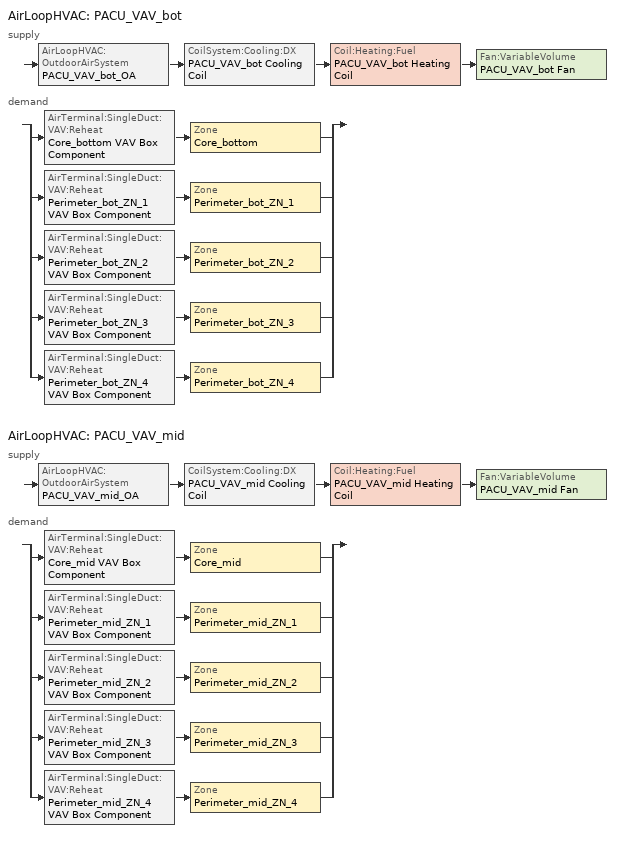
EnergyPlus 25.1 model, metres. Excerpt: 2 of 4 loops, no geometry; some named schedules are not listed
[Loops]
AirLoopHVAC 'PACU_VAV_bot'
 supply: AirLoopHVAC:OutdoorAirSystem 'PACU_VAV_bot_OA' > CoilSystem:Cooling:DX 'PACU_VAV_bot Cooling Coil' > Coil:Heating:Fuel 'PACU_VAV_bot Heating Coil' > Fan:VariableVolume 'PACU_VAV_bot Fan'
 demand: split
  | AirTerminal:SingleDuct:VAV:Reheat 'Core_bottom VAV Box Component' > Zone 'Core_bottom'
  | AirTerminal:SingleDuct:VAV:Reheat 'Perimeter_bot_ZN_1 VAV Box Component' > Zone 'Perimeter_bot_ZN_1'
  | AirTerminal:SingleDuct:VAV:Reheat 'Perimeter_bot_ZN_2 VAV Box Component' > Zone 'Perimeter_bot_ZN_2'
  | AirTerminal:SingleDuct:VAV:Reheat 'Perimeter_bot_ZN_3 VAV Box Component' > Zone 'Perimeter_bot_ZN_3'
  | AirTerminal:SingleDuct:VAV:Reheat 'Perimeter_bot_ZN_4 VAV Box Component' > Zone 'Perimeter_bot_ZN_4'
AirLoopHVAC 'PACU_VAV_mid'
 supply: AirLoopHVAC:OutdoorAirSystem 'PACU_VAV_mid_OA' > CoilSystem:Cooling:DX 'PACU_VAV_mid Cooling Coil' > Coil:Heating:Fuel 'PACU_VAV_mid Heating Coil' > Fan:VariableVolume 'PACU_VAV_mid Fan'
 demand: split
  | AirTerminal:SingleDuct:VAV:Reheat 'Core_mid VAV Box Component' > Zone 'Core_mid'
  | AirTerminal:SingleDuct:VAV:Reheat 'Perimeter_mid_ZN_1 VAV Box Component' > Zone 'Perimeter_mid_ZN_1'
  | AirTerminal:SingleDuct:VAV:Reheat 'Perimeter_mid_ZN_2 VAV Box Component' > Zone 'Perimeter_mid_ZN_2'
  | AirTerminal:SingleDuct:VAV:Reheat 'Perimeter_mid_ZN_3 VAV Box Component' > Zone 'Perimeter_mid_ZN_3'
  | AirTerminal:SingleDuct:VAV:Reheat 'Perimeter_mid_ZN_4 VAV Box Component' > Zone 'Perimeter_mid_ZN_4'
[EnergyManagementSystem:Sensor]
Name | Output:Variable or Output:Meter Index Key | Output:Variable or Output:Meter
Core_bottom_LSr | Core_bottom | Zone Lights Electricity Rate
Core_bottom_Occ_Sensor | Core_bottom | People Occupant Count
Core_mid_LSr | Core_mid | Zone Lights Electricity Rate
Core_mid_Occ_Sensor | Core_mid | People Occupant Count
Perimeter_bot_ZN_3_LSr | Perimeter_bot_ZN_3 | Zone Lights Electricity Rate
Perimeter_bot_ZN_3_Occ_Sensor | Perimeter_bot_ZN_3 | People Occupant Count
Perimeter_bot_ZN_2_LSr | Perimeter_bot_ZN_2 | Zone Lights Electricity Rate
Perimeter_bot_ZN_2_Occ_Sensor | Perimeter_bot_ZN_2 | People Occupant Count
Perimeter_bot_ZN_1_LSr | Perimeter_bot_ZN_1 | Zone Lights Electricity Rate
Perimeter_bot_ZN_1_Occ_Sensor | Perimeter_bot_ZN_1 | People Occupant Count
Perimeter_bot_ZN_4_LSr | Perimeter_bot_ZN_4 | Zone Lights Electricity Rate
Perimeter_bot_ZN_4_Occ_Sensor | Perimeter_bot_ZN_4 | People Occupant Count
Perimeter_mid_ZN_3_LSr | Perimeter_mid_ZN_3 | Zone Lights Electricity Rate
Perimeter_mid_ZN_3_Occ_Sensor | Perimeter_mid_ZN_3 | People Occupant Count
Perimeter_mid_ZN_2_LSr | Perimeter_mid_ZN_2 | Zone Lights Electricity Rate
Perimeter_mid_ZN_2_Occ_Sensor | Perimeter_mid_ZN_2 | People Occupant Count
Perimeter_mid_ZN_1_LSr | Perimeter_mid_ZN_1 | Zone Lights Electricity Rate
Perimeter_mid_ZN_1_Occ_Sensor | Perimeter_mid_ZN_1 | People Occupant Count
Perimeter_mid_ZN_4_LSr | Perimeter_mid_ZN_4 | Zone Lights Electricity Rate
Perimeter_mid_ZN_4_Occ_Sensor | Perimeter_mid_ZN_4 | People Occupant Count
pacu_vav_bot_OA_VRP | PACU_VAV_bot | Air System Outdoor Air Mechanical Ventilation Requested Mass Flow Rate
pacu_vav_bot_OA | PACU_VAV_bot | Air System Outdoor Air Mass Flow Rate
pacu_vav_bot_SUPPLY_FLOW | PACU_VAV_bot_OA-PACU_VAV_bot_CoolCNode | System Node Standard Density Volume Flow Rate
pacu_vav_mid_OA_VRP | PACU_VAV_mid | Air System Outdoor Air Mechanical Ventilation Requested Mass Flow Rate
pacu_vav_mid_OA | PACU_VAV_mid | Air System Outdoor Air Mass Flow Rate
pacu_vav_mid_SUPPLY_FLOW | PACU_VAV_mid_OA-PACU_VAV_mid_CoolCNode | System Node Standard Density Volume Flow Rate
[EnergyManagementSystem:InternalVariable] Internal Data Type=Zone Floor Area
Name | Internal Data Index Key
Core_bottom_Area | Core_bottom
Core_mid_Area | Core_mid
Perimeter_bot_ZN_3_Area | Perimeter_bot_ZN_3
Perimeter_bot_ZN_2_Area | Perimeter_bot_ZN_2
Perimeter_bot_ZN_1_Area | Perimeter_bot_ZN_1
Perimeter_bot_ZN_4_Area | Perimeter_bot_ZN_4
Perimeter_mid_ZN_3_Area | Perimeter_mid_ZN_3
Perimeter_mid_ZN_2_Area | Perimeter_mid_ZN_2
Perimeter_mid_ZN_1_Area | Perimeter_mid_ZN_1
Perimeter_mid_ZN_4_Area | Perimeter_mid_ZN_4
[DesignSpecification:ZoneAirDistribution] Zone Air Distribution Effectiveness in Cooling Mode=1; Zone Air Distribution Effectiveness in Heating Mode=1
Name | Minimum Zone Ventilation Efficiency
VAV_Zone_AirDistribution | 0.6
CM DSZAD Building
[Sizing:System] Type of Load to Size On=Sensible; Design Outdoor Air Flow Rate {m3/s}=0.9561; Central Heating Maximum System Air Flow Ratio=0.3; Preheat Design Temperature {C}=7; Preheat Design Humidity Ratio {kgWater/kgDryAir}=0.008; Precool Design Temperature {C}=12.8; Precool Design Humidity Ratio {kgWater/kgDryAir}=0.008; Central Cooling Design Supply Air Temperature {C}=12.8; Central Heating Design Supply Air Temperature {C}=12.8; Type of Zone Sum to Use=Coincident; 100% Outdoor Air in Cooling=No; 100% Outdoor Air in Heating=No; Central Cooling Design Supply Air Humidity Ratio {kgWater/kgDryAir}=0.0085; Central Heating Design Supply Air Humidity Ratio {kgWater/kgDryAir}=0.008; Cooling Supply Air Flow Rate Method=DesignDay; Cooling Supply Air Flow Rate {m3/s}=0; Heating Supply Air Flow Rate Method=DesignDay; Heating Supply Air Flow Rate {m3/s}=0; System Outdoor Air Method=ZoneSum
PACU_VAV_bot; PACU_VAV_mid
[AirLoopHVAC] Design Supply Air Flow Rate {m3/s}=AUTOSIZE
PACU_VAV_bot; PACU_VAV_mid
[SetpointManager:Warmest] Control Variable=Temperature; Minimum Setpoint Temperature {C}=12.8; Maximum Setpoint Temperature {C}=15.6; Strategy=MaximumTemperature
Name | HVAC Air Loop | Setpoint Node or NodeList
PACU_VAV_bot Supply Air Temperature Manager | PACU_VAV_bot | PACU_VAV_bot Supply Equipment Outlet Node
PACU_VAV_mid Supply Air Temperature Manager | PACU_VAV_mid | PACU_VAV_mid Supply Equipment Outlet Node
[SetpointManager:MixedAir] Control Variable=Temperature
Name | Setpoint Node or NodeList
PACU_VAV_bot_CoolC SAT Manager | PACU_VAV_bot_CoolC-PACU_VAV_bot_HeatCNode
PACU_VAV_bot_HeatC MixedAir Manager | PACU_VAV_bot_HeatC-PACU_VAV_bot FanNode
PACU_VAV_bot_OAMixed Air Temp Manager | PACU_VAV_bot_OA-PACU_VAV_bot_CoolCNode
PACU_VAV_mid_CoolC SAT Manager | PACU_VAV_mid_CoolC-PACU_VAV_mid_HeatCNode
PACU_VAV_mid_HeatC MixedAir Manager | PACU_VAV_mid_HeatC-PACU_VAV_mid FanNode
PACU_VAV_mid_OAMixed Air Temp Manager | PACU_VAV_mid_OA-PACU_VAV_mid_CoolCNode
[Controller:OutdoorAir] Minimum Outdoor Air Flow Rate {m3/s}=0; Maximum Outdoor Air Flow Rate {m3/s}=AUTOSIZE; Economizer Control Type=DifferentialDryBulb; Economizer Control Action Type=ModulateFlow; Lockout Type=LockoutWithHeating; Minimum Limit Type=FixedMinimum; Minimum Outdoor Air Schedule=MinOA_MotorizedDamper_Sched
Name | Maximum Fraction of Outdoor Air Schedule | Mechanical Ventilation Controller
PACU_VAV_bot_OA_Controller | VAV_BOT Max OA Fraction | PACU_VAV_bot_DCV
PACU_VAV_mid_OA_Controller | VAV_MID Max OA Fraction | PACU_VAV_mid_DCV
[CoilSystem:Cooling:DX] Availability Schedule=Always_On
Name | Cooling Coil
PACU_VAV_bot Cooling Coil | PACU_VAV_bot Cooling Coil
PACU_VAV_mid Cooling Coil | PACU_VAV_mid Cooling Coil
[Fan:VariableVolume] Availability Schedule=HVACOperationSchd; Fan Total Efficiency=0.6006; Pressure Rise {Pa}=1389.42; Maximum Flow Rate {m3/s}=AUTOSIZE; Fan Power Minimum Flow Rate Input Method=Fraction; Fan Power Minimum Flow Fraction=0.25; Motor Efficiency=0.924; Motor In Airstream Fraction=1; Fan Power Coefficient 1=0.0408; Fan Power Coefficient 2=0.088; Fan Power Coefficient 3=-0.0729; Fan Power Coefficient 4=0.9437; Fan Power Coefficient 5=0
PACU_VAV_bot Fan; PACU_VAV_mid Fan
[Controller:MechanicalVentilation] Availability Schedule=MinOA_MotorizedDamper_Sched; Demand Controlled Ventilation=Yes; System Outdoor Air Method=Standard62.1VentilationRateProcedure; Design Specification Zone Air Distribution Object Name 1=CM DSZAD Building; Design Specification Zone Air Distribution Object Name 2=CM DSZAD Building; Design Specification Zone Air Distribution Object Name 3=CM DSZAD Building; Design Specification Zone Air Distribution Object Name 4=CM DSZAD Building; Design Specification Zone Air Distribution Object Name 5=CM DSZAD Building
Name | Zone or ZoneList 1 | Design Specification Outdoor Air Object Name 1 | Zone or ZoneList 2 | Design Specification Outdoor Air Object Name 2 | Zone or ZoneList 3 | Design Specification Outdoor Air Object Name 3 | Zone or ZoneList 4 | Design Specification Outdoor Air Object Name 4 | Zone or ZoneList 5 | Design Specification Outdoor Air Object Name 5
PACU_VAV_bot_DCV | Core_bottom | SZ DSOA Core_bottom | Perimeter_bot_ZN_1 | SZ DSOA Perimeter_bot_ZN_1 | Perimeter_bot_ZN_2 | SZ DSOA Perimeter_bot_ZN_2 | Perimeter_bot_ZN_3 | SZ DSOA Perimeter_bot_ZN_3 | Perimeter_bot_ZN_4 | SZ DSOA Perimeter_bot_ZN_4
PACU_VAV_mid_DCV | Core_mid | SZ DSOA Core_mid | Perimeter_mid_ZN_1 | SZ DSOA Perimeter_mid_ZN_1 | Perimeter_mid_ZN_2 | SZ DSOA Perimeter_mid_ZN_2 | Perimeter_mid_ZN_3 | SZ DSOA Perimeter_mid_ZN_3 | Perimeter_mid_ZN_4 | SZ DSOA Perimeter_mid_ZN_4
[Coil:Cooling:DX:TwoSpeed] Availability Schedule=Always_On; High Speed Gross Rated Total Cooling Capacity {W}=AUTOSIZE; High Speed Rated Sensible Heat Ratio=AUTOSIZE; High Speed Gross Rated Cooling COP {W/W}=3.73922; High Speed Rated Air Flow Rate {m3/s}=AUTOSIZE; Total Cooling Capacity Function of Temperature Curve=LgDXalt_CapFT; Total Cooling Capacity Function of Flow Fraction Curve=LgDXalt_CapFF; Energy Input Ratio Function of Temperature Curve=LgDXalt_EIRFT; Energy Input Ratio Function of Flow Fraction Curve=LgDXalt_EIRFF; Part Load Fraction Correlation Curve=LgDXalt_PLR; Low Speed Gross Rated Total Cooling Capacity {W}=AUTOSIZE; Low Speed Gross Rated Sensible Heat Ratio=AUTOSIZE; Low Speed Gross Rated Cooling COP {W/W}=3.73922; Low Speed Rated Air Flow Rate {m3/s}=AUTOSIZE; Low Speed Total Cooling Capacity Function of Temperature Curve=LgDXalt_CapFT; Low Speed Energy Input Ratio Function of Temperature Curve=LgDXalt_EIRFT
PACU_VAV_bot Cooling Coil; PACU_VAV_mid Cooling Coil
[Coil:Heating:Fuel] Availability Schedule=Always_On; Fuel Type=NaturalGas; Burner Efficiency=0.84; Nominal Capacity {W}=AUTOSIZE; On Cycle Parasitic Electric Load {W}=0; Off Cycle Parasitic Fuel Load {W}=0
PACU_VAV_bot Heating Coil; PACU_VAV_mid Heating Coil
[Sizing:Zone] Zone Cooling Design Supply Air Temperature Input Method=SupplyAirTemperature; Zone Cooling Design Supply Air Temperature {C}=12.8; Zone Heating Design Supply Air Temperature Input Method=SupplyAirTemperature; Zone Heating Design Supply Air Temperature {C}=40; Zone Cooling Design Supply Air Humidity Ratio {kgWater/kgDryAir}=0.0085; Zone Heating Design Supply Air Humidity Ratio {kgWater/kgDryAir}=0.008; Cooling Design Air Flow Method=DesignDay; Cooling Design Air Flow Rate {m3/s}=0; Cooling Minimum Air Flow Fraction=0; Heating Design Air Flow Method=DesignDay; Heating Design Air Flow Rate {m3/s}=0; Design Specification Zone Air Distribution Object=VAV_Zone_AirDistribution; Zone Load Sizing Method=Sensible Load Only No Latent Load; Zone Latent Cooling Design Supply Air Humidity Ratio Input Method=HumidityRatioDifference; Zone Cooling Design Supply Air Humidity Ratio Difference {kgWater/kgDryAir}=0.005; Zone Latent Heating Design Supply Air Humidity Ratio Input Method=HumidityRatioDifference; Zone Humidification Design Supply Air Humidity Ratio Difference {kgWater/kgDryAir}=0.005
Name | Design Specification Outdoor Air Object
Core_bottom | SZ DSOA Core_bottom
Perimeter_bot_ZN_1 | SZ DSOA Perimeter_bot_ZN_1
Perimeter_bot_ZN_2 | SZ DSOA Perimeter_bot_ZN_2
Perimeter_bot_ZN_3 | SZ DSOA Perimeter_bot_ZN_3
Perimeter_bot_ZN_4 | SZ DSOA Perimeter_bot_ZN_4
Core_mid | SZ DSOA Core_mid
Perimeter_mid_ZN_1 | SZ DSOA Perimeter_mid_ZN_1
Perimeter_mid_ZN_2 | SZ DSOA Perimeter_mid_ZN_2
Perimeter_mid_ZN_3 | SZ DSOA Perimeter_mid_ZN_3
Perimeter_mid_ZN_4 | SZ DSOA Perimeter_mid_ZN_4
[DesignSpecification:OutdoorAir] Outdoor Air Method=Flow/Area; Outdoor Air Flow per Zone Floor Area {m3/s-m2}=0.0004318
Name | Outdoor Air Schedule
SZ DSOA Core_bottom; SZ DSOA Perimeter_bot_ZN_1; SZ DSOA Perimeter_bot_ZN_2; SZ DSOA Perimeter_bot_ZN_3; SZ DSOA Perimeter_bot_ZN_4; SZ DSOA Core_mid; SZ DSOA Perimeter_mid_ZN_1; SZ DSOA Perimeter_mid_ZN_3; SZ DSOA Perimeter_mid_ZN_4
SZ DSOA Perimeter_mid_ZN_2 | PERIMETER_MID_ZN_2_OA_Mult
[ZoneControl:Thermostat] Control Type Schedule=Dual Zone Control Type Sched
Name | Zone or ZoneList | Control 1
Core_bottom Thermostat | Core_bottom | Core_bottom Dual SP Control
Perimeter_bot_ZN_1 Thermostat | Perimeter_bot_ZN_1 | Perimeter_bot_ZN_1 Dual SP Control
Perimeter_bot_ZN_2 Thermostat | Perimeter_bot_ZN_2 | Perimeter_bot_ZN_2 Dual SP Control
Perimeter_bot_ZN_3 Thermostat | Perimeter_bot_ZN_3 | Perimeter_bot_ZN_3 Dual SP Control
Perimeter_bot_ZN_4 Thermostat | Perimeter_bot_ZN_4 | Perimeter_bot_ZN_4 Dual SP Control
Core_mid Thermostat | Core_mid | Core_mid Dual SP Control
Perimeter_mid_ZN_1 Thermostat | Perimeter_mid_ZN_1 | Perimeter_mid_ZN_1 Dual SP Control
Perimeter_mid_ZN_2 Thermostat | Perimeter_mid_ZN_2 | Perimeter_mid_ZN_2 Dual SP Control
Perimeter_mid_ZN_3 Thermostat | Perimeter_mid_ZN_3 | Perimeter_mid_ZN_3 Dual SP Control
Perimeter_mid_ZN_4 Thermostat | Perimeter_mid_ZN_4 | Perimeter_mid_ZN_4 Dual SP Control
[ThermostatSetpoint:DualSetpoint]
Name | Heating Setpoint Temperature Schedule | Cooling Setpoint Temperature Schedule
Core_bottom Dual SP Control; Perimeter_bot_ZN_1 Dual SP Control; Perimeter_bot_ZN_2 Dual SP Control; Perimeter_bot_ZN_3 Dual SP Control; Perimeter_bot_ZN_4 Dual SP Control; Core_mid Dual SP Control; Perimeter_mid_ZN_1 Dual SP Control; Perimeter_mid_ZN_3 Dual SP Control; Perimeter_mid_ZN_4 Dual SP Control | HTGSETP_SCH_YES_OPTIMUM | CLGSETP_SCH_YES_OPTIMUM
Perimeter_mid_ZN_2 Dual SP Control | HTGSETP_SCH_YES_OPTIMUM_w_SB | CLGSETP_SCH_YES_OPTIMUM_w_SB
[Coil:Heating:Electric] Availability Schedule=Always_On; Efficiency=1; Nominal Capacity {W}=autosize
Core_bottom VAV Box Reheat Coil; Perimeter_bot_ZN_1 VAV Box Reheat Coil; Perimeter_bot_ZN_2 VAV Box Reheat Coil; Perimeter_bot_ZN_3 VAV Box Reheat Coil; Perimeter_bot_ZN_4 VAV Box Reheat Coil; Core_mid VAV Box Reheat Coil; Perimeter_mid_ZN_1 VAV Box Reheat Coil; Perimeter_mid_ZN_2 VAV Box Reheat Coil; Perimeter_mid_ZN_3 VAV Box Reheat Coil; Perimeter_mid_ZN_4 VAV Box Reheat Coil
[Zone equipment]
Core_bottom: Core_bottom VAV Box Component
Perimeter_bot_ZN_1: Perimeter_bot_ZN_1 VAV Box Component
Perimeter_bot_ZN_2: Perimeter_bot_ZN_2 VAV Box Component
Perimeter_bot_ZN_3: Perimeter_bot_ZN_3 VAV Box Component
Perimeter_bot_ZN_4: Perimeter_bot_ZN_4 VAV Box Component
Core_mid: Core_mid VAV Box Component
Perimeter_mid_ZN_1: Perimeter_mid_ZN_1 VAV Box Component
Perimeter_mid_ZN_2: Perimeter_mid_ZN_2 VAV Box Component
Perimeter_mid_ZN_3: Perimeter_mid_ZN_3 VAV Box Component
Perimeter_mid_ZN_4: Perimeter_mid_ZN_4 VAV Box Component
[AirTerminal:SingleDuct:VAV:Reheat] Availability Schedule=Always_On; Maximum Air Flow Rate {m3/s}=AUTOSIZE; Maximum Hot Water or Steam Flow Rate {m3/s}=AUTOSIZE; Minimum Hot Water or Steam Flow Rate {m3/s}=0; Convergence Tolerance=0.001; Damper Heating Action=ReverseWithLimits; Maximum Flow Fraction During Reheat=0.5; Maximum Reheat Air Temperature {C}=40
Name | Zone Minimum Air Flow Input Method | Constant Minimum Air Flow Fraction | Reheat Coil | Minimum Air Flow Fraction Schedule
Core_bottom VAV Box Component | Constant | 0.266 | Core_bottom VAV Box Reheat Coil
Perimeter_bot_ZN_1 VAV Box Component | Constant | 0.179 | Perimeter_bot_ZN_1 VAV Box Reheat Coil
Perimeter_bot_ZN_2 VAV Box Component | Constant | 0.136 | Perimeter_bot_ZN_2 VAV Box Reheat Coil
Perimeter_bot_ZN_3 VAV Box Component | Constant | 0.267 | Perimeter_bot_ZN_3 VAV Box Reheat Coil
Perimeter_bot_ZN_4 VAV Box Component | Constant | 0.13 | Perimeter_bot_ZN_4 VAV Box Reheat Coil
Core_mid VAV Box Component | Constant | 0.318 | Core_mid VAV Box Reheat Coil
Perimeter_mid_ZN_1 VAV Box Component | Constant | 0.155 | Perimeter_mid_ZN_1 VAV Box Reheat Coil
Perimeter_mid_ZN_2 VAV Box Component | Scheduled |  | Perimeter_mid_ZN_2 VAV Box Reheat Coil | Perimeter_mid_ZN_2_MDP_Sch
Perimeter_mid_ZN_3 VAV Box Component | Constant | 0.236 | Perimeter_mid_ZN_3 VAV Box Reheat Coil
Perimeter_mid_ZN_4 VAV Box Component | Constant | 0.108 | Perimeter_mid_ZN_4 VAV Box Reheat Coil
[Schedule:Compact]
ALWAYS_ON: Through: 12/31, For: AllDays, Until: 24:00, 1
HVACOperationSchd: Through: 12/31, For: Weekdays SummerDesignDay, Until: 06:00, 0, Until: 22:00, 1, Until: 24:00, 0, For: Saturday WinterDesignDay, Until: 06:00, 0, Until: 18:00, 1, Until: 24:00, 0, For:Sunday Holidays AllOtherDays, Until: 24:00, 0
HTGSETP_SCH_YES_OPTIMUM: Through: 12/31, For: WinterDesignDay, Until: 05:00, 15.6, Until: 06:00, 17.6, Until: 07:00, 19.6, Until: 22:00, 21, Until: 24:00, 15.6, For: Weekdays, Until: 05:00, 15.6, Until: 06:00, 17.8, Until: 07:00, 20, Until: 22:00, 21, Until: 24:00, 15.6, For SummerDesignDay, Until: 24:00, 15.6, For: Saturday, Until: 05:00, 15.6, Until: 06:00, 17.8, Until: 07:00, 20, Until: 17:00, 21, Until: 24:00, 15.6, For:Sunday Holidays AllOtherDays, Until: 24:00, 15.6
HTGSETP_SCH_YES_OPTIMUM_w_SB: Through: 12/31, For: Weekdays, Until: 01:00, 15.6, Until: 02:00, 15.6, Until: 03:00, 15.6, Until: 04:00, 15.6, Until: 05:00, 15.6, Until: 06:00, 17.8, Until: 07:00, 20, Until: 08:00, 21, Until: 09:00, 21, Until: 10:00, 21, Until: 11:00, 20.4444, Until: 12:00, 21, Until: 13:00, 20.4444, Until: 14:00, 21, Until: 15:00, 20.4444, Until: 16:00, 21, Until: 17:00, 21, Until: 18:00, 21, Until: 19:00, 21, Until: 20:00, 21, Until: 21:00, 21, Until: 22:00, 21, Until: 23:00, 15.6, Until: 24:00, 15.6, For: Saturday, Until: 01:00, 15.6, Until: 02:00, 15.6, Until: 03:00, 15.6, Until: 04:00, 15.6, Until: 05:00, 15.6, Until: 06:00, 17.6, Until: 07:00, 20, Until: 08:00, 21, Until: 09:00, 21, Until: 10:00, 21, Until: 11:00, 20.4444, Until: 12:00, 21, Until: 13:00, 20.4444, Until: 14:00, 21, Until: 15:00, 20.4444, Until: 16:00, 21, Until: 17:00, 21, Until: 18:00, 15.6, Until: 19:00, 15.6, Until: 20:00, 15.6, Until: 21:00, 15.6, Until: 22:00, 15.6, Until: 23:00, 15.6, Until: 24:00, 15.6, For: WinterDesignDay, Until: 05:00, 15.6, Until: 06:00, 17.6, Until: 07:00, 19.6, Until: 22:00, 21, Until: 24:00, 15.6, For SummerDesignDay, Until: 24:00, 15.6, For:Sunday Holidays AllOtherDays, Until: 24:00, 15.6
CLGSETP_SCH_YES_OPTIMUM: Through: 12/31, For: SummerDesignDay, Until: 05:00, 26.7, Until: 06:00, 25.7, Until: 07:00, 25, Until: 22:00, 24, Until: 24:00, 26.7, For: Weekdays, Until: 05:00, 26.7, Until: 06:00, 25.6, Until: 07:00, 25, Until: 22:00, 24, Until: 24:00, 26.7, For: Saturday, Until: 05:00, 26.7, Until: 06:00, 25.7, Until: 07:00, 25, Until: 17:00, 24, Until: 24:00, 26.7, For WinterDesignDay, Until: 24:00, 26.7, For:Sunday Holidays AllOtherDays, Until: 24:00, 26.7
MinOA_MotorizedDamper_Sched: Through: 12/31, For: Weekdays SummerDesignDay, Until: 07:00, 0, Until: 22:00, 1, Until: 24:00, 0, For: Saturday WinterDesignDay, Until: 07:00, 0, Until: 18:00, 1, Until: 24:00, 0, For:Sunday Holidays AllOtherDays, Until: 24:00, 0
Dual Zone Control Type Sched: Through: 12/31, For: AllDays, Until: 24:00, 4
PERIMETER_MID_ZN_2_OA_Mult: Through: 12/31, For: Weekdays, Until: 01:00, 1, Until: 02:00, 1, Until: 03:00, 1, Until: 04:00, 1, Until: 05:00, 1, Until: 06:00, 1, Until: 07:00, 1, Until: 08:00, 1, Until: 09:00, 1, Until: 10:00, 1, Until: 11:00, 0, Until: 12:00, 1, Until: 13:00, 0, Until: 14:00, 1, Until: 15:00, 0, Until: 16:00, 1, Until: 17:00, 1, Until: 18:00, 1, Until: 19:00, 1, Until: 20:00, 1, Until: 21:00, 1, Until: 22:00, 1, Until: 23:00, 1, Until: 24:00, 1, For: Saturday, Until: 01:00, 1, Until: 02:00, 1, Until: 03:00, 1, Until: 04:00, 1, Until: 05:00, 1, Until: 06:00, 1, Until: 07:00, 1, Until: 08:00, 1, Until: 09:00, 1, Until: 10:00, 1, Until: 11:00, 0, Until: 12:00, 1, Until: 13:00, 0, Until: 14:00, 1, Until: 15:00, 0, Until: 16:00, 1, Until: 17:00, 1, Until: 18:00, 1, Until: 19:00, 1, Until: 20:00, 1, Until: 21:00, 1, Until: 22:00, 1, Until: 23:00, 1, Until: 24:00, 1, For: AllOtherDays, Until: 24:00, 1
PERIMETER_MID_ZN_2_MDP_Sch: Through: 12/31, For: Weekdays, Until: 01:00, 0.112, Until: 02:00, 0.112, Until: 03:00, 0.112, Until: 04:00, 0.112, Until: 05:00, 0.112, Until: 06:00, 0.112, Until: 07:00, 0.112, Until: 08:00, 0.112, Until: 09:00, 0.112, Until: 10:00, 0.112, Until: 11:00, 0.01, Until: 12:00, 0.112, Until: 13:00, 0.01, Until: 14:00, 0.112, Until: 15:00, 0.01, Until: 16:00, 0.112, Until: 17:00, 0.112, Until: 18:00, 0.112, Until: 19:00, 0.112, Until: 20:00, 0.112, Until: 21:00, 0.112, Until: 22:00, 0.112, Until: 23:00, 0.112, Until: 24:00, 0.112, For: Saturday, Until: 01:00, 0.112, Until: 02:00, 0.112, Until: 03:00, 0.112, Until: 04:00, 0.112, Until: 05:00, 0.112, Until: 06:00, 0.112, Until: 07:00, 0.112, Until: 08:00, 0.112, Until: 09:00, 0.112, Until: 10:00, 0.112, Until: 11:00, 0.01, Until: 12:00, 0.112, Until: 13:00, 0.01, Until: 14:00, 0.112, Until: 15:00, 0.01, Until: 16:00, 0.112, Until: 17:00, 0.112, Until: 18:00, 0.112, Until: 19:00, 0.112, Until: 20:00, 0.112, Until: 21:00, 0.112, Until: 22:00, 0.112, Until: 23:00, 0.112, Until: 24:00, 0.112, For: AllOtherDays, Until: 24:00, 0.112
[Schedule:Constant]
VAV_BOT Max OA Fraction; VAV_MID Max OA Fraction: 1
[Curve:Quadratic]
Name | Coefficient1 Constant | Coefficient2 x | Coefficient3 x**2 | Minimum Value of x | Maximum Value of x
LgDXalt_CapFF | 0.718954 | 0.435436 | -0.154193 | 0.75 | 1.25
LgDXalt_EIRFF | 1.19525 | -0.306138 | 0.110973 | 0.75 | 1.25
LgDXalt_PLR | 0.771 | 0.229 | 0 | 0 | 1
[Curve:Biquadratic] Minimum Value of x=16.5556; Maximum Value of x=22.1111; Minimum Value of y=23.7778; Maximum Value of y=47.66
Name | Coefficient1 Constant | Coefficient2 x | Coefficient3 x**2 | Coefficient4 y | Coefficient5 y**2 | Coefficient6 x*y
LgDXalt_CapFT | 1.39072 | -0.0529058 | 0.0018423 | 0.00058267 | -0.000186814 | 0.000265159
LgDXalt_EIRFT | -0.536161 | 0.105138 | -0.00172659 | 0.0149848 | 0.000659948 | -0.0017385
